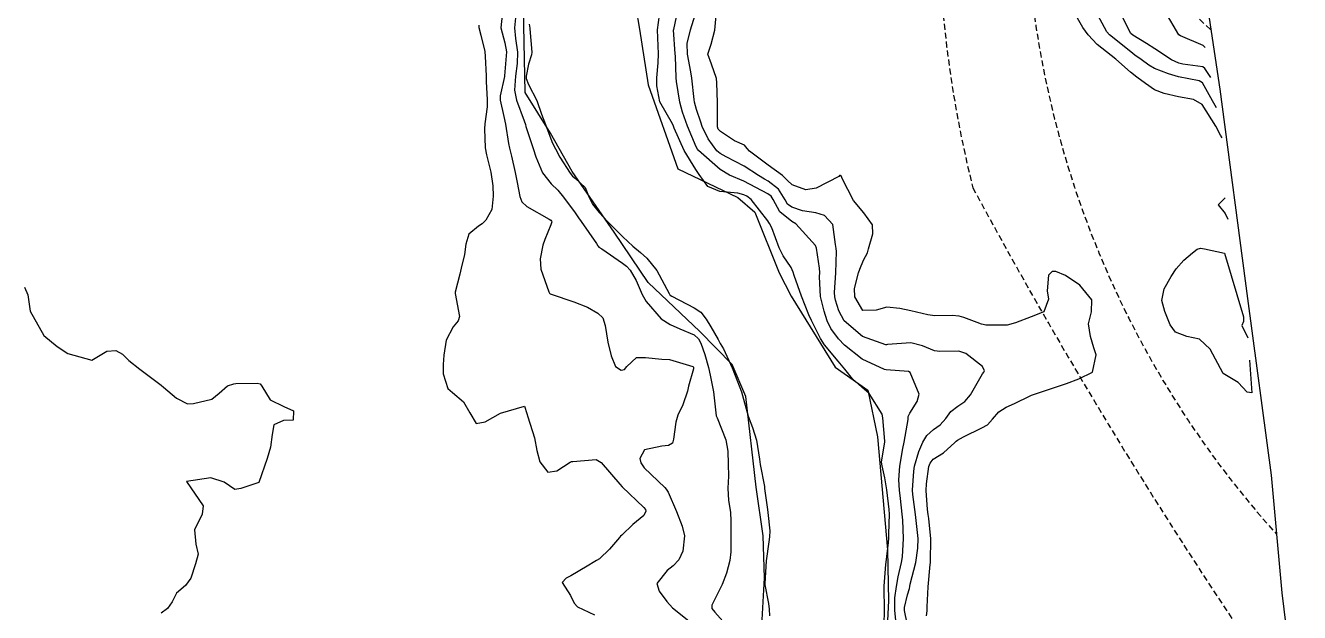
# Model space of a CAD drawing. Header units: metres. Extents: x 292545 to 299085, y 7450245 to 7463078.
# Drawn here: x 296339.5 to 296445.4, y 7455556.5 to 7455605.3 of the extents above; entities that cross this region are included whole.
import ezdxf

# ---------------------------------------------------------------- set-up
doc = ezdxf.new("R2010")
doc.units = ezdxf.units.M
doc.linetypes.add('DASHED', pattern=[0.75, 0.5, -0.25])
for name, color, linetype in [('Area', 45, 'Continuous'), ('Curvas de Nivel 1m', 11, 'Continuous'), ('Curvas de Nivel 5m', 15, 'Continuous'), ('Hidrografia', 140, 'Continuous'), ('Vias Secundárias', 230, 'DASHED')]:
    doc.layers.add(name, color=color, linetype=linetype)

msp = doc.modelspace()

# ---------------------------------------------------------------- linework, layer by layer
at = {"layer": 'Area'}
msp.add_polyline3d([(296427.18, 7455700.89, 683.33), (296427.7, 7455697.31, 685.04), (296428.34, 7455692.95, 682.43), (296429.13, 7455682.97, 682.56), (296429.81, 7455677.78, 687.34), (296430.66, 7455667.78, 681.96), (296431.43, 7455664.31, 681.89), (296431.66, 7455659.67, 682.4), (296432.49, 7455654.48, 701.56), (296433.5, 7455646.69, 696.69), (296434.36, 7455639.48, 682.55), (296434.98, 7455635.18, 681.16), (296435.68, 7455626.55, 682.23), (296435.72, 7455624.91, 682.15), (296436.4, 7455619.62, 674.8), (296437.29, 7455609.8, 675.62), (296438.77, 7455600, 678.77), (296441.05, 7455582.62, 679.1), (296443.02, 7455567.93, 680.42), (296443.91, 7455558.17, 672.31), (296444.41, 7455554.1, 680.44)], dxfattribs=at)
at = {"layer": 'Curvas de Nivel 1m', "flags": 128}
for points, elevation in [([(296379.22, 7455606.91), (296379.03, 7455605.09), (296379.36, 7455603.84), (296379.5, 7455603.09), (296379.34, 7455601.1), (296379.33, 7455601.04), (296378.98, 7455599.43), (296378.99, 7455599.09), (296379.29, 7455597.72), (296379.43, 7455597.09), (296379.67, 7455595.48), (296379.75, 7455595.08), (296379.91, 7455594.43), (296380.21, 7455593.08), (296380.39, 7455592.23), (296380.6, 7455591.07), (296380.77, 7455590.63), (296381.2, 7455590.24), (296383.04, 7455589.19), (296383.19, 7455589.1), (296383.24, 7455589.04), (296383.26, 7455588.98), (296383.19, 7455588.73), (296382.7, 7455587.52), (296382.52, 7455587.05), (296382.29, 7455585.91), (296382.36, 7455585.05), (296383.01, 7455583.16), (296383.07, 7455583.04), (296383.12, 7455583), (296383.2, 7455582.96), (296385.11, 7455582.34), (296386.23, 7455581.88), (296387.1, 7455581.39), (296387.5, 7455580.99), (296387.71, 7455580.36), (296387.91, 7455578.98), (296388.19, 7455577.85), (296388.57, 7455576.97), (296389.04, 7455576.65), (296389.3, 7455576.71), (296389.5, 7455576.97), (296390.3, 7455577.71), (296391.05, 7455577.7), (296392.4, 7455577.58), (296393.05, 7455577.54), (296394.98, 7455576.96), (296395.04, 7455576.92), (296395.05, 7455576.9), (296395.04, 7455576.76), (296394.61, 7455575.32), (296394.54, 7455574.9), (296394.15, 7455573.77), (296393.74, 7455572.91), (296393.58, 7455572.33), (296393.39, 7455570.92), (296393.29, 7455570.59), (296392.97, 7455570.39), (296392.4, 7455570.36), (296390.96, 7455570.05), (296390.58, 7455569.33), (296390.66, 7455568.95), (296390.95, 7455568.55), (296392.66, 7455566.92), (296392.77, 7455566.77), (296392.92, 7455566.52), (296393.63, 7455564.91), (296394.1, 7455563.7), (296394.28, 7455562.91), (296394.15, 7455561.62), (296393.81, 7455560.91), (296393.35, 7455560.41), (296392.84, 7455560.03), (296391.98, 7455558.93), (296392.19, 7455558.3), (296392.82, 7455557.45), (296393.3, 7455556.92), (296394.8, 7455555.72)], 671), ([(296412.79, 7455555.62), (296412.56, 7455556.69), (296412.56, 7455556.94), (296412.82, 7455558.01), (296412.99, 7455558.53), (296413.01, 7455558.69), (296413.05, 7455558.9), (296413.5, 7455560.68), (296413.68, 7455561.87), (296413.7, 7455562.68), (296413.63, 7455563.42), (296413.47, 7455564.67), (296413.26, 7455566.33), (296413.24, 7455566.68), (296413.35, 7455568.28), (296413.4, 7455568.68), (296413.75, 7455569.89), (296414.08, 7455570.67), (296414.41, 7455571.23), (296414.98, 7455571.73), (296415.52, 7455572.12), (296415.99, 7455572.65), (296416.43, 7455573.22), (296417.01, 7455573.67), (296417.58, 7455574.06), (296418.05, 7455574.62), (296419.04, 7455576.34), (296419.16, 7455576.49), (296419.22, 7455576.61), (296419.05, 7455576.95), (296417.67, 7455578.03), (296417.07, 7455578.23), (296415.5, 7455578.22), (296415.07, 7455578.25), (296414.05, 7455578.67), (296413.08, 7455578.92), (296411.15, 7455578.78), (296411.07, 7455578.77), (296411.01, 7455578.77), (296409.08, 7455579.45), (296407.55, 7455580.75), (296407.1, 7455581.58), (296406.84, 7455582.48), (296406.78, 7455582.76), (296406.76, 7455583.11), (296406.86, 7455584.75), (296406.93, 7455586.52), (296406.9, 7455586.75), (296406.84, 7455587.08), (296406.61, 7455588.76), (296405.93, 7455589.5), (296405.2, 7455589.71), (296404.09, 7455589.9), (296403.21, 7455590.19), (296402.85, 7455590.45), (296402.65, 7455590.81), (296402.1, 7455591.69), (296401.23, 7455592.35), (296400.93, 7455592.52), (296400.45, 7455592.83), (296399.24, 7455593.61), (296397.74, 7455594.38), (296397.26, 7455594.64), (296396.99, 7455594.87), (296396.26, 7455595.88), (296395.77, 7455596.89), (296395.65, 7455597.26), (296395.3, 7455598.31), (296395.13, 7455598.9), (296395.08, 7455599.13), (296394.91, 7455600.9), (296394.83, 7455601.42), (296394.53, 7455602.91), (296394.51, 7455603.77), (296394.79, 7455604.91), (296395.39, 7455606.87)], 671), ([(296410.85, 7455554.71), (296410.91, 7455556.6), (296410.91, 7455556.71), (296410.89, 7455558.65), (296410.89, 7455558.71), (296411.03, 7455560.53), (296411.05, 7455560.71), (296411.23, 7455562.35), (296411.26, 7455562.71), (296411.26, 7455563.08), (296411.32, 7455564.7), (296411.3, 7455565.1), (296411.09, 7455566.71), (296410.94, 7455567.72), (296410.7, 7455568.71), (296410.65, 7455569.01), (296410.93, 7455570.71), (296410.94, 7455570.75), (296410.78, 7455572.71), (296410.7, 7455573.01), (296409.64, 7455574.72), (296409.03, 7455575.24), (296408.24, 7455575.95), (296407.6, 7455576.75), (296407.05, 7455577.41), (296405.93, 7455578.77), (296405.6, 7455579.29), (296405.09, 7455580.28), (296404.83, 7455580.78), (296404.63, 7455581.25), (296404.02, 7455582.79), (296403.4, 7455584.53), (296403.32, 7455584.8), (296403.15, 7455585.17), (296402.5, 7455586.15), (296402.15, 7455586.82), (296401.54, 7455588.48), (296401.35, 7455588.83), (296401.29, 7455588.92), (296401.2, 7455589.06), (296399.82, 7455590.84), (296399.47, 7455591.1), (296399.22, 7455591.22), (296398.71, 7455591.36), (296397.22, 7455591.49), (296396.24, 7455591.9), (296395.51, 7455592.9), (296395.24, 7455593.31), (296394.26, 7455594.91), (296393.44, 7455596.76), (296393.38, 7455596.92), (296393.29, 7455597.11), (296392.23, 7455598.93), (296391.98, 7455600.28), (296392, 7455600.93), (296392.11, 7455602.17), (296392.13, 7455602.93), (296392.07, 7455604.24), (296392.06, 7455604.93), (296392.2, 7455606.13)], 669), ([(296414.4, 7455556.27), (296414.46, 7455556.67), (296414.46, 7455557.01), (296414.52, 7455558.66), (296414.7, 7455560.51), (296414.73, 7455560.66), (296414.74, 7455560.77), (296414.75, 7455562.66), (296414.58, 7455564.35), (296414.54, 7455564.66), (296414.49, 7455565.08), (296414.37, 7455566.67), (296414.39, 7455567.21), (296414.6, 7455568.66), (296414.69, 7455568.93), (296414.96, 7455569.26), (296415.82, 7455569.8), (296416.74, 7455570.64), (296416.86, 7455570.76), (296416.97, 7455570.84), (296417.46, 7455571.12), (296418.99, 7455571.86), (296419.46, 7455572.13), (296419.89, 7455572.6), (296420.4, 7455573.2), (296421.01, 7455573.59), (296421.7, 7455573.9), (296423.02, 7455574.52), (296423.05, 7455574.54), (296423.12, 7455574.57), (296425.03, 7455575.23), (296426.02, 7455575.54), (296427.04, 7455575.93), (296428.18, 7455576.5), (296428.49, 7455577.93), (296428.3, 7455578.5), (296428.02, 7455579.45), (296427.84, 7455580.51), (296428.1, 7455581.51), (296428.14, 7455582.5), (296427.13, 7455583.72), (296425.93, 7455584.53), (296425.15, 7455584.85), (296424.83, 7455584.85), (296424.52, 7455584.55), (296424.42, 7455583.25), (296424.53, 7455582.55), (296424.15, 7455581.5), (296423.1, 7455581.08), (296421.8, 7455580.58), (296421.09, 7455580.38), (296419.32, 7455580.38), (296419.09, 7455580.44), (296418.97, 7455580.49), (296418.6, 7455580.62), (296417.49, 7455581.02), (296417.1, 7455581.14), (296416.54, 7455581.21), (296415.1, 7455581.18), (296414.51, 7455581.25), (296413.1, 7455581.59), (296412.19, 7455581.78), (296411.1, 7455581.89), (296410.2, 7455581.63), (296409.1, 7455581.61), (296408.43, 7455582.74), (296408.41, 7455583.45), (296408.75, 7455584.73), (296408.85, 7455585.03), (296409.15, 7455585.78), (296409.48, 7455586.41), (296409.59, 7455586.73), (296409.93, 7455587.97), (296409.9, 7455588.72), (296409.2, 7455589.72), (296408.32, 7455590.74), (296407.4, 7455592.58), (296407.33, 7455592.75), (296407.23, 7455592.82), (296407.18, 7455592.81), (296407.1, 7455592.75), (296405.22, 7455591.77), (296404.37, 7455591.64), (296403.23, 7455592.06), (296402.84, 7455592.42), (296402.42, 7455592.81), (296401.25, 7455593.67), (296399.69, 7455594.84), (296399.49, 7455595.07), (296399.27, 7455595.33), (296398.44, 7455595.69), (296397.28, 7455596.47), (296397.09, 7455596.68), (296397.03, 7455596.87), (296397.03, 7455598.61), (296397.03, 7455598.87), (296396.98, 7455600.53), (296396.95, 7455600.88), (296396.53, 7455602.07), (296396.22, 7455602.89), (296396.51, 7455603.73), (296396.82, 7455604.88), (296396.94, 7455606.42)], 672), ([(296438.95, 7455595.95), (296438.83, 7455596.16), (296438.44, 7455596.91), (296437.31, 7455598.71), (296436.58, 7455599.14), (296435.32, 7455599.35), (296434.14, 7455599.62), (296433.33, 7455599.93), (296432.58, 7455600.45), (296431.86, 7455600.99), (296431.34, 7455601.4), (296430.13, 7455602.48), (296429.36, 7455603.09), (296428.57, 7455603.71), (296427.82, 7455604.51), (296427.38, 7455605.11), (296426.59, 7455606.53)], 673), ([(296438.49, 7455598.45), (296438.15, 7455599.02), (296437.33, 7455600.53), (296437.06, 7455600.68), (296435.34, 7455601.01), (296434.5, 7455601.27), (296433.35, 7455601.71), (296432.87, 7455601.97), (296432.22, 7455602.46), (296431.71, 7455602.82), (296431.36, 7455603.08), (296429.6, 7455604.49), (296429.38, 7455604.74), (296428.44, 7455606.5)], 674), ([(296437.55, 7455603.45), (296437.37, 7455603.62), (296435.49, 7455604.42), (296435.37, 7455604.49), (296434.23, 7455606.43)], 676), ([(296377.2, 7455605.3), (296377.2, 7455605.11), (296377.37, 7455604.48), (296377.7, 7455603.11), (296377.74, 7455602.71), (296377.81, 7455601.11), (296377.81, 7455600.62), (296377.89, 7455599.1), (296377.9, 7455598.51), (296377.71, 7455597.11), (296377.68, 7455596.71), (296377.74, 7455595.11), (296377.83, 7455594.53), (296378.19, 7455593.1), (296378.37, 7455591.95), (296378.4, 7455591.1), (296378.29, 7455590.01), (296377.78, 7455589.1), (296377.48, 7455588.82), (296377.19, 7455588.61), (296376.36, 7455587.94), (296376.12, 7455587.12), (296376.01, 7455586.27), (296375.75, 7455585.12), (296375.63, 7455584.63), (296375.23, 7455583.13), (296375.23, 7455583.02), (296375.6, 7455581.12), (296375.48, 7455580.74), (296375.08, 7455580.25), (296374.5, 7455579.14), (296374.29, 7455577.91), (296374.24, 7455577.14), (296374.24, 7455576.35), (296374.64, 7455575.14), (296375.02, 7455574.8), (296375.92, 7455574.03), (296376.45, 7455573.12), (296376.99, 7455572.23), (296377.74, 7455572.36), (296379, 7455573.09), (296381.01, 7455573.66), (296381.2, 7455573.06), (296381.27, 7455572.78), (296381.83, 7455571.05), (296382.03, 7455569.98), (296382.28, 7455569.05), (296382.94, 7455568.2), (296383.69, 7455568.29), (296384.79, 7455569.02), (296384.89, 7455569.08), (296384.95, 7455569.08), (296385.02, 7455569.08), (296386.96, 7455569.25), (296387.36, 7455568.99), (296388.93, 7455567.18), (296389.12, 7455566.97), (296390.91, 7455565.24), (296391.05, 7455565.09), (296391.08, 7455564.95), (296390.9, 7455564.59), (296390, 7455563.85), (296389.08, 7455562.97), (296388.98, 7455562.87), (296388.88, 7455562.75), (296388.05, 7455561.79), (296387.22, 7455560.99), (296386.98, 7455560.86), (296386.85, 7455560.78), (296386.21, 7455560.37), (296384.84, 7455559.59), (296384.47, 7455559.39), (296384.14, 7455559.03), (296384.82, 7455557.96), (296385.12, 7455557.32), (296385.39, 7455557.01), (296386.8, 7455556.34)], 672), ([(296381.39, 7455605.38), (296381.43, 7455605.06), (296381.44, 7455605), (296381.6, 7455603.06), (296381.58, 7455602.83), (296381.34, 7455602.08), (296381.15, 7455601.06), (296381.15, 7455600.88), (296381.33, 7455600.38), (296382.01, 7455599.05), (296382.42, 7455597.92), (296382.73, 7455597.05), (296383.27, 7455595.65), (296383.46, 7455595.24), (296383.56, 7455595.04), (296383.94, 7455594.35), (296384.79, 7455593.02), (296384.99, 7455592.77), (296385.23, 7455592.57), (296386.03, 7455591.82), (296386.36, 7455591), (296386.64, 7455590.43), (296387.2, 7455589.74), (296387.92, 7455588.98), (296389.17, 7455587.73), (296390, 7455586.96), (296390.63, 7455586.42), (296391.15, 7455585.95), (296392, 7455584.93), (296393.03, 7455583.01), (296393.08, 7455582.92), (296393.11, 7455582.88), (296393.23, 7455582.8), (296395.1, 7455581.82), (296395.66, 7455581.46), (296396.08, 7455580.89), (296396.47, 7455580.26), (296397.08, 7455579.2), (296397.26, 7455578.87), (296397.52, 7455578.42), (296398.26, 7455576.86), (296399.02, 7455574.85), (296399.58, 7455572.84), (296399.94, 7455571.89), (296400.28, 7455570.84), (296400.52, 7455569.27), (296400.58, 7455568.83), (296400.93, 7455566.99), (296400.95, 7455566.83), (296401.18, 7455565.1), (296401.22, 7455564.83), (296401.37, 7455563.31), (296401.36, 7455562.82), (296401.3, 7455562.4), (296401.07, 7455560.83), (296400.96, 7455558.95), (296400.97, 7455558.83), (296401.28, 7455557.28), (296401.33, 7455556.82), (296401.36, 7455556.27)], 669), ([(296439.22, 7455590.97), (296438.62, 7455590.38), (296439.2, 7455589.68), (296439.43, 7455589.19)], 672), ([(296441.22, 7455577.49), (296441.42, 7455574.77), (296441.03, 7455574.83), (296440.29, 7455575.62), (296439.04, 7455576.38), (296437.96, 7455578.39), (296437.08, 7455579.23), (296436.03, 7455579.46), (296435.08, 7455579.8), (296434.65, 7455580.43), (296434.2, 7455581.53), (296433.94, 7455582.44), (296434.14, 7455583.42), (296434.72, 7455584.43), (296435.15, 7455585.08), (296435.78, 7455585.79), (296436.5, 7455586.41), (296436.87, 7455586.7), (296437.17, 7455586.79), (296437.5, 7455586.73), (296439.16, 7455586.37), (296440.74, 7455581.08), (296440.74, 7455580.71), (296440.58, 7455580.36), (296441.08, 7455579.35)], 673), ([(296339.45, 7455583.56), (296339.75, 7455582.91), (296339.93, 7455581.55), (296341.07, 7455579.54), (296342.16, 7455578.62), (296343.06, 7455578.03), (296345.05, 7455577.49), (296346.31, 7455578.23), (296347.06, 7455578.29), (296347.59, 7455577.99), (296348.14, 7455577.45), (296349.04, 7455576.75), (296350.82, 7455575.42), (296351.02, 7455575.25), (296352.08, 7455574.34), (296353.01, 7455573.86), (296353.5, 7455573.88), (296355.01, 7455574.26), (296355.64, 7455574.74), (296356.33, 7455575.36), (296356.85, 7455575.53), (296357.03, 7455575.56), (296358.78, 7455575.58), (296359.03, 7455575.51), (296359.17, 7455575.33), (296359.88, 7455574.18), (296361.01, 7455573.63), (296361.81, 7455573.29), (296361.77, 7455572.51), (296360.99, 7455572.49), (296360.17, 7455572.12), (296360.04, 7455571.31), (296359.91, 7455570.26), (296359.62, 7455569.32), (296358.93, 7455567.33), (296357.44, 7455566.83), (296356.92, 7455566.74), (296356.06, 7455567.36), (296354.94, 7455567.73), (296352.93, 7455567.4), (296354.3, 7455565.38), (296354.21, 7455564.69), (296353.57, 7455563.39), (296353.69, 7455562.21), (296353.9, 7455561.38), (296353.66, 7455560.58), (296353.27, 7455559.39), (296352.83, 7455558.78), (296352.08, 7455558.15), (296351.74, 7455557.41), (296351.35, 7455556.87), (296350.8, 7455556.48)], 673)]:
    msp.add_lwpolyline(points, dxfattribs=dict(at, elevation=elevation))
at = {"layer": 'Curvas de Nivel 5m', "flags": 128}
for points, elevation in [([(296411.88, 7455555.61), (296411.77, 7455556.7), (296411.77, 7455557.75), (296411.89, 7455558.7), (296412.03, 7455559.51), (296412.31, 7455560.7), (296412.39, 7455561.16), (296412.49, 7455562.69), (296412.42, 7455564.21), (296412.38, 7455564.69), (296412.24, 7455566.01), (296412.15, 7455566.69), (296412.09, 7455567.54), (296412.17, 7455568.69), (296412.44, 7455570.16), (296412.54, 7455570.69), (296412.86, 7455572.55), (296412.87, 7455572.68), (296412.88, 7455572.8), (296413, 7455573.08), (296413.63, 7455574.06), (296413.78, 7455574.67), (296413.04, 7455576.47), (296412.9, 7455576.54), (296411.04, 7455576.68), (296410.91, 7455576.71), (296409.06, 7455577.58), (296407.58, 7455578.74), (296407.08, 7455579.26), (296406.44, 7455580.11), (296406.15, 7455580.76), (296405.89, 7455581.56), (296405.58, 7455582.77), (296405.5, 7455584.41), (296405.52, 7455584.77), (296405.51, 7455585.14), (296405.25, 7455586.78), (296405.17, 7455587), (296403.55, 7455588.8), (296403.2, 7455589.01), (296402.2, 7455589.81), (296401.66, 7455590.82), (296401.5, 7455591.11), (296401.22, 7455591.31), (296400.22, 7455591.83), (296399.23, 7455592.36), (296398.03, 7455592.86), (296397.24, 7455593.31), (296395.46, 7455594.9), (296395.37, 7455595.01), (296395.27, 7455595.21), (296394.54, 7455596.91), (296394.12, 7455598.09), (296393.91, 7455598.91), (296393.62, 7455600.63), (296393.59, 7455600.92), (296393.53, 7455602.74), (296393.52, 7455602.92), (296393.39, 7455604.91), (296393.4, 7455604.94), (296393.83, 7455606.91)], 670), ([(296380.28, 7455606.18), (296380.18, 7455605.07), (296380.24, 7455604.2), (296380.41, 7455603.07), (296380.4, 7455602.13), (296380.24, 7455601.08), (296380.16, 7455599.92), (296380.32, 7455599.07), (296380.98, 7455597.37), (296381.08, 7455597.06), (296381.12, 7455596.9), (296381.28, 7455596.38), (296381.71, 7455595.06), (296381.93, 7455594.37), (296382.49, 7455593.05), (296383.22, 7455592.13), (296383.77, 7455591.59), (296384.25, 7455591.03), (296385.2, 7455589.72), (296385.49, 7455589.31), (296385.7, 7455589.01), (296386.97, 7455587.18), (296387.08, 7455586.99), (296387.11, 7455586.94), (296387.16, 7455586.88), (296387.41, 7455586.74), (296389.15, 7455585.55), (296389.48, 7455585.3), (296389.79, 7455584.96), (296390.27, 7455584.09), (296390.78, 7455582.95), (296391.11, 7455582.37), (296392.35, 7455580.93), (296393.09, 7455580.44), (296393.9, 7455580.09), (296395.08, 7455579.59), (296395.45, 7455579.27), (296395.66, 7455578.89), (296395.98, 7455577.97), (296396.28, 7455576.88), (296396.41, 7455576.25), (296396.7, 7455574.87), (296396.74, 7455574.6), (296396.92, 7455572.87), (296396.94, 7455572.81), (296397, 7455572.69), (296397.72, 7455570.86), (296397.89, 7455569.93), (296397.93, 7455568.86), (296397.94, 7455567.85), (296397.9, 7455566.86), (296397.94, 7455565.83), (296398.1, 7455564.86), (296398.15, 7455564.12), (296398.15, 7455562.86), (296398.14, 7455561.58), (296398.07, 7455560.86), (296397.79, 7455559.81), (296397.43, 7455558.87), (296396.82, 7455557.65), (296396.55, 7455557.15), (296396.56, 7455556.88), (296396.81, 7455556.55), (296398.34, 7455554.86)], 670), ([(296438.02, 7455600.95), (296437.52, 7455601.71), (296437.35, 7455601.85), (296435.69, 7455602.08), (296435.35, 7455602.15), (296434.75, 7455602.43), (296433.36, 7455603.33), (296432.68, 7455603.77), (296431.55, 7455604.47), (296431.38, 7455604.62), (296430.44, 7455606.48)], 675)]:
    msp.add_lwpolyline(points, dxfattribs=dict(at, elevation=elevation))
at = {"layer": 'Hidrografia'}
for points in [[(296389.65, 7455610.31), (296390.54, 7455604.97), (296391.27, 7455600.34), (296393.73, 7455593.37), (296398.72, 7455590.99), (296400.13, 7455589.79), (296402.15, 7455584.73), (296403.16, 7455582.8), (296406.81, 7455576.91), (296409.53, 7455575), (296410.32, 7455571.13), (296411.16, 7455561.73), (296411.24, 7455557.51), (296410.92, 7455551.47)], [(296400.69, 7455554.93), (296400.94, 7455559.41), (296400.82, 7455562.9), (296400.25, 7455566.94), (296399.38, 7455574.46), (296398.26, 7455577.13), (296395.57, 7455579.87), (296391.26, 7455583.95), (296388.46, 7455588.12), (296384.97, 7455593.16), (296383.16, 7455596.34), (296381.04, 7455599.7), (296380.91, 7455606.65)]]:
    msp.add_lwpolyline(points, dxfattribs=at)
at = {"layer": 'Vias Secundárias'}
msp.add_lwpolyline([(296337.21, 7455700.6, 0.056752), (296357.87, 7455703.83, -0.001311), (296374.07, 7455704.69, -0.140899), (296387.16, 7455693.35, -0.165321), (296409.29, 7455663.04, -0.135295), (296415.7, 7455623.4, 0.082574), (296418.24, 7455591.81, 0.028833), (296445.38, 7455547.82, 0.107502)], format="xyb", dxfattribs=at)
at = {"layer": 'Vias Secundárias', "elevation": 676.36}
msp.add_lwpolyline([(296443.46, 7455563.05, -0.197338), (296422.65, 7455621.04, 0.029414), (296438.03, 7455604.9, -0.742182)], format="xyb", dxfattribs=at)

doc.saveas('drawing.dxf')
